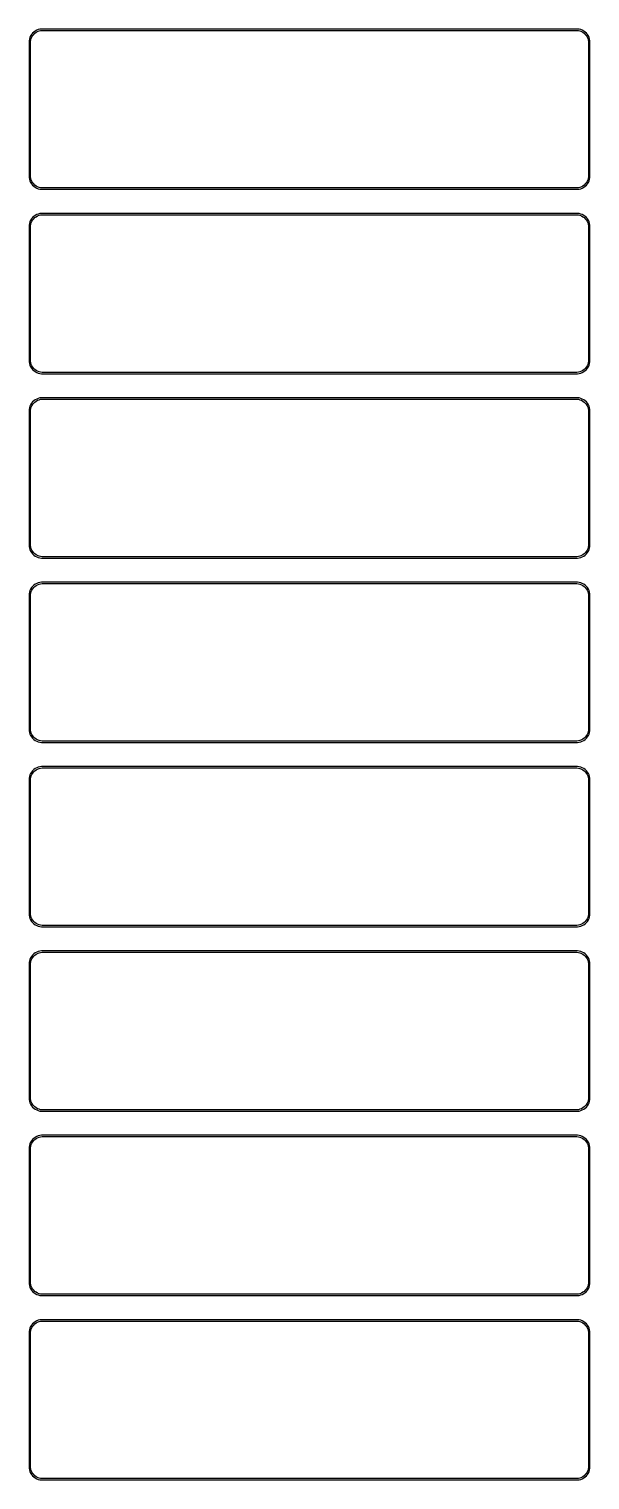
# Model space of a CAD drawing. Header units: metres. Extents: x -105 to 105, y 1005 to 2031.
# Drawn here: x -105 to 105, y 1488 to 2031 of the extents above; entities that cross this region are included whole.
import ezdxf

# ---------------------------------------------------------------- set-up
doc = ezdxf.new("R2010")
doc.units = ezdxf.units.M

msp = doc.modelspace()

# ---------------------------------------------------------------- linework, layer by layer
for p, q in [((-101.545, 2030.76), (-102.129, 2030.52)), ((-100.937, 2030.91), (-101.545, 2030.76)), ((-100.314, 2030.99), (-100.937, 2030.91)), ((100.314, 2030.99), (-100.314, 2030.99)), ((100.937, 2030.91), (100.314, 2030.99)), ((101.545, 2030.76), (100.937, 2030.91)), ((102.129, 2030.52), (101.545, 2030.76)), ((-104.961, 2026.63), (-105, 2026)), ((-105, 2026), (-105, 1976)), ((-104.843, 2027.24), (-104.961, 2026.63)), ((-104.649, 2027.84), (-104.843, 2027.24)), ((-104.382, 2028.41), (-104.649, 2027.84)), ((-104.5, 2025.75), (-104.463, 2026.35)), ((-104.5, 1976.25), (-104.5, 2025.75)), ((-104.463, 2026.35), (-104.351, 2026.93)), ((-104.045, 2028.94), (-104.382, 2028.41)), ((-104.351, 2026.93), (-104.166, 2027.5)), ((-104.166, 2027.5), (-103.912, 2028.04)), ((-103.645, 2029.42), (-104.045, 2028.94)), ((-103.912, 2028.04), (-103.593, 2028.54)), ((-103.187, 2029.85), (-103.645, 2029.42)), ((-103.593, 2028.54), (-103.213, 2029)), ((-103.213, 2029), (-102.778, 2029.41)), ((-102.679, 2030.22), (-103.187, 2029.85)), ((-102.778, 2029.41), (-102.295, 2029.76)), ((-102.129, 2030.52), (-102.679, 2030.22)), ((-102.295, 2029.76), (-101.772, 2030.05)), ((-101.772, 2030.05), (-101.218, 2030.27)), ((-101.218, 2030.27), (-100.64, 2030.42)), ((-100.64, 2030.42), (-100.048, 2030.49)), ((-100.048, 2030.49), (100.048, 2030.49)), ((100.048, 2030.49), (100.64, 2030.42)), ((100.64, 2030.42), (101.218, 2030.27)), ((101.218, 2030.27), (101.772, 2030.05)), ((101.772, 2030.05), (102.295, 2029.76)), ((102.679, 2030.22), (102.129, 2030.52)), ((102.295, 2029.76), (102.778, 2029.41)), ((103.187, 2029.85), (102.679, 2030.22)), ((102.778, 2029.41), (103.213, 2029)), ((103.645, 2029.42), (103.187, 2029.85)), ((103.213, 2029), (103.593, 2028.54)), ((103.593, 2028.54), (103.912, 2028.04)), ((104.045, 2028.94), (103.645, 2029.42)), ((103.912, 2028.04), (104.166, 2027.5)), ((104.382, 2028.41), (104.045, 2028.94)), ((104.166, 2027.5), (104.351, 2026.93)), ((104.351, 2026.93), (104.463, 2026.35)), ((104.649, 2027.84), (104.382, 2028.41)), ((104.463, 2026.35), (104.5, 2025.75)), ((104.5, 2025.75), (104.5, 1976.25)), ((104.843, 2027.24), (104.649, 2027.84)), ((104.961, 2026.63), (104.843, 2027.24)), ((105, 2026), (104.961, 2026.63)), ((105, 1976), (105, 2026)), ((-105, 1976), (-104.961, 1975.37)), ((-104.961, 1975.37), (-104.843, 1974.76)), ((-104.843, 1974.76), (-104.649, 1974.16)), ((-104.649, 1974.16), (-104.382, 1973.59)), ((-104.463, 1975.65), (-104.5, 1976.25)), ((-104.351, 1975.07), (-104.463, 1975.65)), ((-104.382, 1973.59), (-104.045, 1973.06)), ((-104.166, 1974.5), (-104.351, 1975.07)), ((-103.912, 1973.96), (-104.166, 1974.5)), ((-104.045, 1973.06), (-103.645, 1972.58)), ((-103.593, 1973.46), (-103.912, 1973.96)), ((-103.645, 1972.58), (-103.187, 1972.15)), ((-103.213, 1973), (-103.593, 1973.46)), ((-102.778, 1972.59), (-103.213, 1973)), ((-103.187, 1972.15), (-102.679, 1971.78)), ((-102.295, 1972.24), (-102.778, 1972.59)), ((-102.679, 1971.78), (-102.129, 1971.48)), ((-101.772, 1971.95), (-102.295, 1972.24)), ((-102.129, 1971.48), (-101.545, 1971.24)), ((-101.218, 1971.73), (-101.772, 1971.95)), ((-101.545, 1971.24), (-100.937, 1971.09)), ((-100.64, 1971.58), (-101.218, 1971.73)), ((-100.937, 1971.09), (-100.314, 1971.01)), ((-100.048, 1971.51), (-100.64, 1971.58)), ((100.048, 1971.51), (-100.048, 1971.51)), ((100.64, 1971.58), (100.048, 1971.51)), ((100.314, 1971.01), (100.937, 1971.09)), ((101.218, 1971.73), (100.64, 1971.58)), ((100.937, 1971.09), (101.545, 1971.24)), ((101.772, 1971.95), (101.218, 1971.73)), ((101.545, 1971.24), (102.129, 1971.48)), ((102.295, 1972.24), (101.772, 1971.95)), ((102.129, 1971.48), (102.679, 1971.78)), ((102.778, 1972.59), (102.295, 1972.24)), ((102.679, 1971.78), (103.187, 1972.15)), ((103.213, 1973), (102.778, 1972.59)), ((103.187, 1972.15), (103.645, 1972.58)), ((103.593, 1973.46), (103.213, 1973)), ((103.912, 1973.96), (103.593, 1973.46)), ((103.645, 1972.58), (104.045, 1973.06)), ((104.166, 1974.5), (103.912, 1973.96)), ((104.045, 1973.06), (104.382, 1973.59)), ((104.351, 1975.07), (104.166, 1974.5)), ((104.463, 1975.65), (104.351, 1975.07)), ((104.382, 1973.59), (104.649, 1974.16)), ((104.5, 1976.25), (104.463, 1975.65)), ((104.649, 1974.16), (104.843, 1974.76)), ((104.843, 1974.76), (104.961, 1975.37)), ((104.961, 1975.37), (105, 1976)), ((-100.314, 1971.01), (100.314, 1971.01)), ((-103.645, 1960.42), (-104.045, 1959.94)), ((-103.187, 1960.85), (-103.645, 1960.42)), ((-103.213, 1960), (-102.778, 1960.41)), ((-102.679, 1961.22), (-103.187, 1960.85)), ((-102.778, 1960.41), (-102.295, 1960.76)), ((-102.129, 1961.52), (-102.679, 1961.22)), ((-102.295, 1960.76), (-101.772, 1961.05)), ((-101.545, 1961.76), (-102.129, 1961.52)), ((-101.772, 1961.05), (-101.218, 1961.27)), ((-100.937, 1961.91), (-101.545, 1961.76)), ((-101.218, 1961.27), (-100.64, 1961.42)), ((-100.314, 1961.99), (-100.937, 1961.91)), ((-100.64, 1961.42), (-100.048, 1961.49)), ((100.314, 1961.99), (-100.314, 1961.99)), ((-100.048, 1961.49), (100.048, 1961.49)), ((100.048, 1961.49), (100.64, 1961.42)), ((100.937, 1961.91), (100.314, 1961.99)), ((100.64, 1961.42), (101.218, 1961.27)), ((101.545, 1961.76), (100.937, 1961.91)), ((101.218, 1961.27), (101.772, 1961.05)), ((102.129, 1961.52), (101.545, 1961.76)), ((101.772, 1961.05), (102.295, 1960.76)), ((102.679, 1961.22), (102.129, 1961.52)), ((102.295, 1960.76), (102.778, 1960.41)), ((103.187, 1960.85), (102.679, 1961.22)), ((102.778, 1960.41), (103.213, 1960)), ((103.645, 1960.42), (103.187, 1960.85)), ((104.045, 1959.94), (103.645, 1960.42)), ((-104.961, 1957.63), (-105, 1957)), ((-105, 1957), (-105, 1907)), ((-104.843, 1958.24), (-104.961, 1957.63)), ((-104.649, 1958.84), (-104.843, 1958.24)), ((-104.382, 1959.41), (-104.649, 1958.84)), ((-104.5, 1956.75), (-104.463, 1957.35)), ((-104.5, 1907.25), (-104.5, 1956.75)), ((-104.463, 1957.35), (-104.351, 1957.93)), ((-104.045, 1959.94), (-104.382, 1959.41)), ((-104.351, 1957.93), (-104.166, 1958.5)), ((-104.166, 1958.5), (-103.912, 1959.04)), ((-103.912, 1959.04), (-103.593, 1959.54)), ((-103.593, 1959.54), (-103.213, 1960)), ((103.213, 1960), (103.593, 1959.54)), ((103.593, 1959.54), (103.912, 1959.04)), ((103.912, 1959.04), (104.166, 1958.5)), ((104.382, 1959.41), (104.045, 1959.94)), ((104.166, 1958.5), (104.351, 1957.93)), ((104.351, 1957.93), (104.463, 1957.35)), ((104.649, 1958.84), (104.382, 1959.41)), ((104.463, 1957.35), (104.5, 1956.75)), ((104.5, 1956.75), (104.5, 1907.25)), ((104.843, 1958.24), (104.649, 1958.84)), ((104.961, 1957.63), (104.843, 1958.24)), ((105, 1957), (104.961, 1957.63)), ((105, 1907), (105, 1957)), ((-105, 1907), (-104.961, 1906.37)), ((-104.961, 1906.37), (-104.843, 1905.76)), ((-104.463, 1906.65), (-104.5, 1907.25)), ((-104.351, 1906.07), (-104.463, 1906.65)), ((-104.166, 1905.5), (-104.351, 1906.07)), ((104.351, 1906.07), (104.166, 1905.5)), ((104.463, 1906.65), (104.351, 1906.07)), ((104.5, 1907.25), (104.463, 1906.65)), ((104.843, 1905.76), (104.961, 1906.37)), ((104.961, 1906.37), (105, 1907)), ((-104.843, 1905.76), (-104.649, 1905.16)), ((-104.649, 1905.16), (-104.382, 1904.59)), ((-104.382, 1904.59), (-104.045, 1904.06)), ((-103.912, 1904.96), (-104.166, 1905.5)), ((-104.045, 1904.06), (-103.645, 1903.58)), ((-103.593, 1904.46), (-103.912, 1904.96)), ((-103.645, 1903.58), (-103.187, 1903.15)), ((-103.213, 1904), (-103.593, 1904.46)), ((-102.778, 1903.59), (-103.213, 1904)), ((-103.187, 1903.15), (-102.679, 1902.78)), ((-102.295, 1903.24), (-102.778, 1903.59)), ((-102.679, 1902.78), (-102.129, 1902.48)), ((-101.772, 1902.95), (-102.295, 1903.24)), ((-102.129, 1902.48), (-101.545, 1902.24)), ((-101.218, 1902.73), (-101.772, 1902.95)), ((-101.545, 1902.24), (-100.937, 1902.09)), ((-100.64, 1902.58), (-101.218, 1902.73)), ((-100.937, 1902.09), (-100.314, 1902.01)), ((-100.048, 1902.51), (-100.64, 1902.58)), ((-100.314, 1902.01), (100.314, 1902.01)), ((100.048, 1902.51), (-100.048, 1902.51)), ((100.64, 1902.58), (100.048, 1902.51)), ((100.314, 1902.01), (100.937, 1902.09)), ((101.218, 1902.73), (100.64, 1902.58)), ((100.937, 1902.09), (101.545, 1902.24)), ((101.772, 1902.95), (101.218, 1902.73)), ((101.545, 1902.24), (102.129, 1902.48)), ((102.295, 1903.24), (101.772, 1902.95)), ((102.129, 1902.48), (102.679, 1902.78)), ((102.778, 1903.59), (102.295, 1903.24)), ((102.679, 1902.78), (103.187, 1903.15)), ((103.213, 1904), (102.778, 1903.59)), ((103.187, 1903.15), (103.645, 1903.58)), ((103.593, 1904.46), (103.213, 1904)), ((103.912, 1904.96), (103.593, 1904.46)), ((103.645, 1903.58), (104.045, 1904.06)), ((104.166, 1905.5), (103.912, 1904.96)), ((104.045, 1904.06), (104.382, 1904.59)), ((104.382, 1904.59), (104.649, 1905.16)), ((104.649, 1905.16), (104.843, 1905.76)), ((-104.649, 1889.84), (-104.843, 1889.24)), ((-104.382, 1890.41), (-104.649, 1889.84)), ((-104.045, 1890.94), (-104.382, 1890.41)), ((-104.166, 1889.5), (-103.912, 1890.04)), ((-103.645, 1891.42), (-104.045, 1890.94)), ((-103.912, 1890.04), (-103.593, 1890.54)), ((-103.187, 1891.85), (-103.645, 1891.42)), ((-103.593, 1890.54), (-103.213, 1891)), ((-103.213, 1891), (-102.778, 1891.41)), ((-102.679, 1892.22), (-103.187, 1891.85)), ((-102.778, 1891.41), (-102.295, 1891.76)), ((-102.129, 1892.52), (-102.679, 1892.22)), ((-102.295, 1891.76), (-101.772, 1892.05)), ((-101.545, 1892.76), (-102.129, 1892.52)), ((-101.772, 1892.05), (-101.218, 1892.27)), ((-100.937, 1892.91), (-101.545, 1892.76)), ((-101.218, 1892.27), (-100.64, 1892.42)), ((-100.314, 1892.99), (-100.937, 1892.91)), ((-100.64, 1892.42), (-100.048, 1892.49)), ((100.314, 1892.99), (-100.314, 1892.99)), ((-100.048, 1892.49), (100.048, 1892.49)), ((100.048, 1892.49), (100.64, 1892.42)), ((100.937, 1892.91), (100.314, 1892.99)), ((100.64, 1892.42), (101.218, 1892.27)), ((101.545, 1892.76), (100.937, 1892.91)), ((101.218, 1892.27), (101.772, 1892.05)), ((102.129, 1892.52), (101.545, 1892.76)), ((101.772, 1892.05), (102.295, 1891.76)), ((102.679, 1892.22), (102.129, 1892.52)), ((102.295, 1891.76), (102.778, 1891.41)), ((103.187, 1891.85), (102.679, 1892.22)), ((102.778, 1891.41), (103.213, 1891)), ((103.645, 1891.42), (103.187, 1891.85)), ((103.213, 1891), (103.593, 1890.54)), ((103.593, 1890.54), (103.912, 1890.04)), ((104.045, 1890.94), (103.645, 1891.42)), ((103.912, 1890.04), (104.166, 1889.5)), ((104.382, 1890.41), (104.045, 1890.94)), ((104.649, 1889.84), (104.382, 1890.41)), ((104.843, 1889.24), (104.649, 1889.84)), ((-104.961, 1888.63), (-105, 1888)), ((-105, 1888), (-105, 1838)), ((-104.843, 1889.24), (-104.961, 1888.63)), ((-104.5, 1887.75), (-104.463, 1888.35)), ((-104.5, 1838.25), (-104.5, 1887.75)), ((-104.463, 1888.35), (-104.351, 1888.93)), ((-104.351, 1888.93), (-104.166, 1889.5)), ((104.166, 1889.5), (104.351, 1888.93)), ((104.351, 1888.93), (104.463, 1888.35)), ((104.463, 1888.35), (104.5, 1887.75)), ((104.5, 1887.75), (104.5, 1838.25)), ((104.961, 1888.63), (104.843, 1889.24)), ((105, 1888), (104.961, 1888.63)), ((105, 1838), (105, 1888)), ((-105, 1838), (-104.961, 1837.37)), ((-104.961, 1837.37), (-104.843, 1836.76)), ((-104.843, 1836.76), (-104.649, 1836.16)), ((-104.649, 1836.16), (-104.382, 1835.59)), ((-104.463, 1837.65), (-104.5, 1838.25)), ((-104.351, 1837.07), (-104.463, 1837.65)), ((-104.382, 1835.59), (-104.045, 1835.06)), ((-104.166, 1836.5), (-104.351, 1837.07)), ((-103.912, 1835.96), (-104.166, 1836.5)), ((-103.593, 1835.46), (-103.912, 1835.96)), ((-103.213, 1835), (-103.593, 1835.46)), ((103.593, 1835.46), (103.213, 1835)), ((103.912, 1835.96), (103.593, 1835.46)), ((104.166, 1836.5), (103.912, 1835.96)), ((104.045, 1835.06), (104.382, 1835.59)), ((104.351, 1837.07), (104.166, 1836.5)), ((104.463, 1837.65), (104.351, 1837.07)), ((104.382, 1835.59), (104.649, 1836.16)), ((104.5, 1838.25), (104.463, 1837.65)), ((104.649, 1836.16), (104.843, 1836.76)), ((104.843, 1836.76), (104.961, 1837.37)), ((104.961, 1837.37), (105, 1838)), ((-104.045, 1835.06), (-103.645, 1834.58)), ((-103.645, 1834.58), (-103.187, 1834.15)), ((-102.778, 1834.59), (-103.213, 1835)), ((-103.187, 1834.15), (-102.679, 1833.78)), ((-102.295, 1834.24), (-102.778, 1834.59)), ((-102.679, 1833.78), (-102.129, 1833.48)), ((-101.772, 1833.95), (-102.295, 1834.24)), ((-102.129, 1833.48), (-101.545, 1833.24)), ((-101.218, 1833.73), (-101.772, 1833.95)), ((-101.545, 1833.24), (-100.937, 1833.09)), ((-100.64, 1833.58), (-101.218, 1833.73)), ((-100.937, 1833.09), (-100.314, 1833.01)), ((-100.048, 1833.51), (-100.64, 1833.58)), ((-100.314, 1833.01), (100.314, 1833.01)), ((100.048, 1833.51), (-100.048, 1833.51)), ((100.64, 1833.58), (100.048, 1833.51)), ((100.314, 1833.01), (100.937, 1833.09)), ((101.218, 1833.73), (100.64, 1833.58)), ((100.937, 1833.09), (101.545, 1833.24)), ((101.772, 1833.95), (101.218, 1833.73)), ((101.545, 1833.24), (102.129, 1833.48)), ((102.295, 1834.24), (101.772, 1833.95)), ((102.129, 1833.48), (102.679, 1833.78)), ((102.778, 1834.59), (102.295, 1834.24)), ((102.679, 1833.78), (103.187, 1834.15)), ((103.213, 1835), (102.778, 1834.59)), ((103.187, 1834.15), (103.645, 1834.58)), ((103.645, 1834.58), (104.045, 1835.06)), ((-104.961, 1819.63), (-105, 1819)), ((-105, 1819), (-105, 1769)), ((-104.843, 1820.24), (-104.961, 1819.63)), ((-104.649, 1820.84), (-104.843, 1820.24)), ((-104.382, 1821.41), (-104.649, 1820.84)), ((-104.5, 1818.75), (-104.463, 1819.35)), ((-104.463, 1819.35), (-104.351, 1819.93)), ((-104.045, 1821.94), (-104.382, 1821.41)), ((-104.351, 1819.93), (-104.166, 1820.5)), ((-104.166, 1820.5), (-103.912, 1821.04)), ((-103.645, 1822.42), (-104.045, 1821.94)), ((-103.912, 1821.04), (-103.593, 1821.54)), ((-103.187, 1822.85), (-103.645, 1822.42)), ((-103.593, 1821.54), (-103.213, 1822)), ((-103.213, 1822), (-102.778, 1822.41)), ((-102.679, 1823.22), (-103.187, 1822.85)), ((-102.778, 1822.41), (-102.295, 1822.76)), ((-102.129, 1823.52), (-102.679, 1823.22)), ((-102.295, 1822.76), (-101.772, 1823.05)), ((-101.545, 1823.76), (-102.129, 1823.52)), ((-101.772, 1823.05), (-101.218, 1823.27)), ((-100.937, 1823.91), (-101.545, 1823.76)), ((-101.218, 1823.27), (-100.64, 1823.42)), ((-100.314, 1823.99), (-100.937, 1823.91)), ((-100.64, 1823.42), (-100.048, 1823.49)), ((100.314, 1823.99), (-100.314, 1823.99)), ((-100.048, 1823.49), (100.048, 1823.49)), ((100.048, 1823.49), (100.64, 1823.42)), ((100.937, 1823.91), (100.314, 1823.99)), ((100.64, 1823.42), (101.218, 1823.27)), ((101.545, 1823.76), (100.937, 1823.91)), ((101.218, 1823.27), (101.772, 1823.05)), ((102.129, 1823.52), (101.545, 1823.76)), ((101.772, 1823.05), (102.295, 1822.76)), ((102.679, 1823.22), (102.129, 1823.52)), ((102.295, 1822.76), (102.778, 1822.41)), ((103.187, 1822.85), (102.679, 1823.22)), ((102.778, 1822.41), (103.213, 1822)), ((103.645, 1822.42), (103.187, 1822.85)), ((103.213, 1822), (103.593, 1821.54)), ((103.593, 1821.54), (103.912, 1821.04)), ((104.045, 1821.94), (103.645, 1822.42)), ((103.912, 1821.04), (104.166, 1820.5)), ((104.382, 1821.41), (104.045, 1821.94)), ((104.166, 1820.5), (104.351, 1819.93)), ((104.351, 1819.93), (104.463, 1819.35)), ((104.649, 1820.84), (104.382, 1821.41)), ((104.463, 1819.35), (104.5, 1818.75)), ((104.843, 1820.24), (104.649, 1820.84)), ((104.961, 1819.63), (104.843, 1820.24)), ((105, 1819), (104.961, 1819.63)), ((105, 1769), (105, 1819)), ((-104.5, 1769.25), (-104.5, 1818.75)), ((104.5, 1818.75), (104.5, 1769.25)), ((-105, 1769), (-104.961, 1768.37)), ((-104.961, 1768.37), (-104.843, 1767.76)), ((-104.843, 1767.76), (-104.649, 1767.16)), ((-104.649, 1767.16), (-104.382, 1766.59)), ((-104.463, 1768.65), (-104.5, 1769.25)), ((-104.351, 1768.07), (-104.463, 1768.65)), ((-104.382, 1766.59), (-104.045, 1766.06)), ((-104.166, 1767.5), (-104.351, 1768.07)), ((-103.912, 1766.96), (-104.166, 1767.5)), ((-104.045, 1766.06), (-103.645, 1765.58)), ((-103.593, 1766.46), (-103.912, 1766.96)), ((-103.645, 1765.58), (-103.187, 1765.15)), ((-103.213, 1766), (-103.593, 1766.46)), ((-102.778, 1765.59), (-103.213, 1766)), ((-103.187, 1765.15), (-102.679, 1764.78)), ((-102.295, 1765.24), (-102.778, 1765.59)), ((-102.679, 1764.78), (-102.129, 1764.48)), ((-101.772, 1764.95), (-102.295, 1765.24)), ((-101.218, 1764.73), (-101.772, 1764.95)), ((-100.64, 1764.58), (-101.218, 1764.73)), ((101.218, 1764.73), (100.64, 1764.58)), ((101.772, 1764.95), (101.218, 1764.73)), ((102.295, 1765.24), (101.772, 1764.95)), ((102.129, 1764.48), (102.679, 1764.78)), ((102.778, 1765.59), (102.295, 1765.24)), ((102.679, 1764.78), (103.187, 1765.15)), ((103.213, 1766), (102.778, 1765.59)), ((103.187, 1765.15), (103.645, 1765.58)), ((103.593, 1766.46), (103.213, 1766)), ((103.912, 1766.96), (103.593, 1766.46)), ((103.645, 1765.58), (104.045, 1766.06)), ((104.166, 1767.5), (103.912, 1766.96)), ((104.045, 1766.06), (104.382, 1766.59)), ((104.351, 1768.07), (104.166, 1767.5)), ((104.463, 1768.65), (104.351, 1768.07)), ((104.382, 1766.59), (104.649, 1767.16)), ((104.5, 1769.25), (104.463, 1768.65)), ((104.649, 1767.16), (104.843, 1767.76)), ((104.843, 1767.76), (104.961, 1768.37)), ((104.961, 1768.37), (105, 1769)), ((-102.129, 1764.48), (-101.545, 1764.24)), ((-101.545, 1764.24), (-100.937, 1764.09)), ((-100.937, 1764.09), (-100.314, 1764.01)), ((-100.048, 1764.51), (-100.64, 1764.58)), ((-100.314, 1764.01), (100.314, 1764.01)), ((100.048, 1764.51), (-100.048, 1764.51)), ((100.64, 1764.58), (100.048, 1764.51)), ((100.314, 1764.01), (100.937, 1764.09)), ((100.937, 1764.09), (101.545, 1764.24)), ((101.545, 1764.24), (102.129, 1764.48)), ((-103.187, 1753.85), (-103.645, 1753.42)), ((-102.679, 1754.22), (-103.187, 1753.85)), ((-102.129, 1754.52), (-102.679, 1754.22)), ((-102.295, 1753.76), (-101.772, 1754.05)), ((-101.545, 1754.76), (-102.129, 1754.52)), ((-101.772, 1754.05), (-101.218, 1754.27)), ((-100.937, 1754.91), (-101.545, 1754.76)), ((-101.218, 1754.27), (-100.64, 1754.42)), ((-100.314, 1754.99), (-100.937, 1754.91)), ((-100.64, 1754.42), (-100.048, 1754.49)), ((100.314, 1754.99), (-100.314, 1754.99)), ((-100.048, 1754.49), (100.048, 1754.49)), ((100.048, 1754.49), (100.64, 1754.42)), ((100.937, 1754.91), (100.314, 1754.99)), ((100.64, 1754.42), (101.218, 1754.27)), ((101.545, 1754.76), (100.937, 1754.91)), ((101.218, 1754.27), (101.772, 1754.05)), ((102.129, 1754.52), (101.545, 1754.76)), ((101.772, 1754.05), (102.295, 1753.76)), ((102.679, 1754.22), (102.129, 1754.52)), ((103.187, 1753.85), (102.679, 1754.22)), ((103.645, 1753.42), (103.187, 1753.85)), ((-104.961, 1750.63), (-105, 1750)), ((-105, 1750), (-105, 1700)), ((-104.843, 1751.24), (-104.961, 1750.63)), ((-104.649, 1751.84), (-104.843, 1751.24)), ((-104.382, 1752.41), (-104.649, 1751.84)), ((-104.5, 1749.75), (-104.463, 1750.35)), ((-104.5, 1700.25), (-104.5, 1749.75)), ((-104.463, 1750.35), (-104.351, 1750.93)), ((-104.045, 1752.94), (-104.382, 1752.41)), ((-104.351, 1750.93), (-104.166, 1751.5)), ((-104.166, 1751.5), (-103.912, 1752.04)), ((-103.645, 1753.42), (-104.045, 1752.94)), ((-103.912, 1752.04), (-103.593, 1752.54)), ((-103.593, 1752.54), (-103.213, 1753)), ((-103.213, 1753), (-102.778, 1753.41)), ((-102.778, 1753.41), (-102.295, 1753.76)), ((102.295, 1753.76), (102.778, 1753.41)), ((102.778, 1753.41), (103.213, 1753)), ((103.213, 1753), (103.593, 1752.54)), ((103.593, 1752.54), (103.912, 1752.04)), ((104.045, 1752.94), (103.645, 1753.42)), ((103.912, 1752.04), (104.166, 1751.5)), ((104.382, 1752.41), (104.045, 1752.94)), ((104.166, 1751.5), (104.351, 1750.93)), ((104.351, 1750.93), (104.463, 1750.35)), ((104.649, 1751.84), (104.382, 1752.41)), ((104.463, 1750.35), (104.5, 1749.75)), ((104.5, 1749.75), (104.5, 1700.25)), ((104.843, 1751.24), (104.649, 1751.84)), ((104.961, 1750.63), (104.843, 1751.24)), ((105, 1750), (104.961, 1750.63)), ((105, 1700), (105, 1750)), ((-105, 1700), (-104.961, 1699.37)), ((-104.463, 1699.65), (-104.5, 1700.25)), ((-104.351, 1699.07), (-104.463, 1699.65)), ((104.463, 1699.65), (104.351, 1699.07)), ((104.5, 1700.25), (104.463, 1699.65)), ((104.961, 1699.37), (105, 1700)), ((-104.961, 1699.37), (-104.843, 1698.76)), ((-104.843, 1698.76), (-104.649, 1698.16)), ((-104.649, 1698.16), (-104.382, 1697.59)), ((-104.382, 1697.59), (-104.045, 1697.06)), ((-104.166, 1698.5), (-104.351, 1699.07)), ((-103.912, 1697.96), (-104.166, 1698.5)), ((-104.045, 1697.06), (-103.645, 1696.58)), ((-103.593, 1697.46), (-103.912, 1697.96)), ((-103.645, 1696.58), (-103.187, 1696.15)), ((-103.213, 1697), (-103.593, 1697.46)), ((-102.778, 1696.59), (-103.213, 1697)), ((-103.187, 1696.15), (-102.679, 1695.78)), ((-102.295, 1696.24), (-102.778, 1696.59)), ((-102.679, 1695.78), (-102.129, 1695.48)), ((-101.772, 1695.95), (-102.295, 1696.24)), ((-102.129, 1695.48), (-101.545, 1695.24)), ((-101.218, 1695.73), (-101.772, 1695.95)), ((-101.545, 1695.24), (-100.937, 1695.09)), ((-100.64, 1695.58), (-101.218, 1695.73)), ((-100.937, 1695.09), (-100.314, 1695.01)), ((-100.048, 1695.51), (-100.64, 1695.58)), ((-100.314, 1695.01), (100.314, 1695.01)), ((100.048, 1695.51), (-100.048, 1695.51)), ((100.64, 1695.58), (100.048, 1695.51)), ((100.314, 1695.01), (100.937, 1695.09)), ((101.218, 1695.73), (100.64, 1695.58)), ((100.937, 1695.09), (101.545, 1695.24)), ((101.772, 1695.95), (101.218, 1695.73)), ((101.545, 1695.24), (102.129, 1695.48)), ((102.295, 1696.24), (101.772, 1695.95)), ((102.129, 1695.48), (102.679, 1695.78)), ((102.778, 1696.59), (102.295, 1696.24)), ((102.679, 1695.78), (103.187, 1696.15)), ((103.213, 1697), (102.778, 1696.59)), ((103.187, 1696.15), (103.645, 1696.58)), ((103.593, 1697.46), (103.213, 1697)), ((103.912, 1697.96), (103.593, 1697.46)), ((103.645, 1696.58), (104.045, 1697.06)), ((104.166, 1698.5), (103.912, 1697.96)), ((104.045, 1697.06), (104.382, 1697.59)), ((104.351, 1699.07), (104.166, 1698.5)), ((104.382, 1697.59), (104.649, 1698.16)), ((104.649, 1698.16), (104.843, 1698.76)), ((104.843, 1698.76), (104.961, 1699.37)), ((-104.382, 1683.41), (-104.649, 1682.84)), ((-104.045, 1683.94), (-104.382, 1683.41)), ((-103.645, 1684.42), (-104.045, 1683.94)), ((-103.912, 1683.04), (-103.593, 1683.54)), ((-103.187, 1684.85), (-103.645, 1684.42)), ((-103.593, 1683.54), (-103.213, 1684)), ((-103.213, 1684), (-102.778, 1684.41)), ((-102.679, 1685.22), (-103.187, 1684.85)), ((-102.778, 1684.41), (-102.295, 1684.76)), ((-102.129, 1685.52), (-102.679, 1685.22)), ((-102.295, 1684.76), (-101.772, 1685.05)), ((-101.545, 1685.76), (-102.129, 1685.52)), ((-101.772, 1685.05), (-101.218, 1685.27)), ((-100.937, 1685.91), (-101.545, 1685.76)), ((-101.218, 1685.27), (-100.64, 1685.42)), ((-100.314, 1685.99), (-100.937, 1685.91)), ((-100.64, 1685.42), (-100.048, 1685.49)), ((100.314, 1685.99), (-100.314, 1685.99)), ((-100.048, 1685.49), (100.048, 1685.49)), ((100.048, 1685.49), (100.64, 1685.42)), ((100.937, 1685.91), (100.314, 1685.99)), ((100.64, 1685.42), (101.218, 1685.27)), ((101.545, 1685.76), (100.937, 1685.91)), ((101.218, 1685.27), (101.772, 1685.05)), ((102.129, 1685.52), (101.545, 1685.76)), ((101.772, 1685.05), (102.295, 1684.76)), ((102.679, 1685.22), (102.129, 1685.52)), ((102.295, 1684.76), (102.778, 1684.41)), ((103.187, 1684.85), (102.679, 1685.22)), ((102.778, 1684.41), (103.213, 1684)), ((103.645, 1684.42), (103.187, 1684.85)), ((103.213, 1684), (103.593, 1683.54)), ((103.593, 1683.54), (103.912, 1683.04)), ((104.045, 1683.94), (103.645, 1684.42)), ((104.382, 1683.41), (104.045, 1683.94)), ((104.649, 1682.84), (104.382, 1683.41)), ((-104.961, 1681.63), (-105, 1681)), ((-105, 1681), (-105, 1631)), ((-104.843, 1682.24), (-104.961, 1681.63)), ((-104.649, 1682.84), (-104.843, 1682.24)), ((-104.5, 1680.75), (-104.463, 1681.35)), ((-104.5, 1631.25), (-104.5, 1680.75)), ((-104.463, 1681.35), (-104.351, 1681.93)), ((-104.351, 1681.93), (-104.166, 1682.5)), ((-104.166, 1682.5), (-103.912, 1683.04)), ((103.912, 1683.04), (104.166, 1682.5)), ((104.166, 1682.5), (104.351, 1681.93)), ((104.351, 1681.93), (104.463, 1681.35)), ((104.463, 1681.35), (104.5, 1680.75)), ((104.5, 1680.75), (104.5, 1631.25)), ((104.843, 1682.24), (104.649, 1682.84)), ((104.961, 1681.63), (104.843, 1682.24)), ((105, 1681), (104.961, 1681.63)), ((105, 1631), (105, 1681)), ((-105, 1631), (-104.961, 1630.37)), ((-104.961, 1630.37), (-104.843, 1629.76)), ((-104.843, 1629.76), (-104.649, 1629.16)), ((-104.649, 1629.16), (-104.382, 1628.59)), ((-104.463, 1630.65), (-104.5, 1631.25)), ((-104.351, 1630.07), (-104.463, 1630.65)), ((-104.166, 1629.5), (-104.351, 1630.07)), ((-103.912, 1628.96), (-104.166, 1629.5)), ((-103.593, 1628.46), (-103.912, 1628.96)), ((103.912, 1628.96), (103.593, 1628.46)), ((104.166, 1629.5), (103.912, 1628.96)), ((104.351, 1630.07), (104.166, 1629.5)), ((104.463, 1630.65), (104.351, 1630.07)), ((104.382, 1628.59), (104.649, 1629.16)), ((104.5, 1631.25), (104.463, 1630.65)), ((104.649, 1629.16), (104.843, 1629.76)), ((104.843, 1629.76), (104.961, 1630.37)), ((104.961, 1630.37), (105, 1631)), ((-104.382, 1628.59), (-104.045, 1628.06)), ((-104.045, 1628.06), (-103.645, 1627.58)), ((-103.645, 1627.58), (-103.187, 1627.15)), ((-103.213, 1628), (-103.593, 1628.46)), ((-102.778, 1627.59), (-103.213, 1628)), ((-103.187, 1627.15), (-102.679, 1626.78)), ((-102.295, 1627.24), (-102.778, 1627.59)), ((-102.679, 1626.78), (-102.129, 1626.48)), ((-101.772, 1626.95), (-102.295, 1627.24)), ((-102.129, 1626.48), (-101.545, 1626.24)), ((-101.218, 1626.73), (-101.772, 1626.95)), ((-101.545, 1626.24), (-100.937, 1626.09)), ((-100.64, 1626.58), (-101.218, 1626.73)), ((-100.937, 1626.09), (-100.314, 1626.01)), ((-100.048, 1626.51), (-100.64, 1626.58)), ((-100.314, 1626.01), (100.314, 1626.01)), ((100.048, 1626.51), (-100.048, 1626.51)), ((100.64, 1626.58), (100.048, 1626.51)), ((100.314, 1626.01), (100.937, 1626.09)), ((101.218, 1626.73), (100.64, 1626.58)), ((100.937, 1626.09), (101.545, 1626.24)), ((101.772, 1626.95), (101.218, 1626.73)), ((101.545, 1626.24), (102.129, 1626.48)), ((102.295, 1627.24), (101.772, 1626.95)), ((102.129, 1626.48), (102.679, 1626.78)), ((102.778, 1627.59), (102.295, 1627.24)), ((102.679, 1626.78), (103.187, 1627.15)), ((103.213, 1628), (102.778, 1627.59)), ((103.187, 1627.15), (103.645, 1627.58)), ((103.593, 1628.46), (103.213, 1628)), ((103.645, 1627.58), (104.045, 1628.06)), ((104.045, 1628.06), (104.382, 1628.59)), ((-104.843, 1613.24), (-104.961, 1612.63)), ((-104.649, 1613.84), (-104.843, 1613.24)), ((-104.382, 1614.41), (-104.649, 1613.84)), ((-104.463, 1612.35), (-104.351, 1612.93)), ((-104.045, 1614.94), (-104.382, 1614.41)), ((-104.351, 1612.93), (-104.166, 1613.5)), ((-104.166, 1613.5), (-103.912, 1614.04)), ((-103.645, 1615.42), (-104.045, 1614.94)), ((-103.912, 1614.04), (-103.593, 1614.54)), ((-103.187, 1615.85), (-103.645, 1615.42)), ((-103.593, 1614.54), (-103.213, 1615)), ((-103.213, 1615), (-102.778, 1615.41)), ((-102.679, 1616.22), (-103.187, 1615.85)), ((-102.778, 1615.41), (-102.295, 1615.76)), ((-102.129, 1616.52), (-102.679, 1616.22)), ((-102.295, 1615.76), (-101.772, 1616.05)), ((-101.545, 1616.76), (-102.129, 1616.52)), ((-101.772, 1616.05), (-101.218, 1616.27)), ((-100.937, 1616.91), (-101.545, 1616.76)), ((-101.218, 1616.27), (-100.64, 1616.42)), ((-100.314, 1616.99), (-100.937, 1616.91)), ((-100.64, 1616.42), (-100.048, 1616.49)), ((100.314, 1616.99), (-100.314, 1616.99)), ((-100.048, 1616.49), (100.048, 1616.49)), ((100.048, 1616.49), (100.64, 1616.42)), ((100.937, 1616.91), (100.314, 1616.99)), ((100.64, 1616.42), (101.218, 1616.27)), ((101.545, 1616.76), (100.937, 1616.91)), ((101.218, 1616.27), (101.772, 1616.05)), ((102.129, 1616.52), (101.545, 1616.76)), ((101.772, 1616.05), (102.295, 1615.76)), ((102.679, 1616.22), (102.129, 1616.52)), ((102.295, 1615.76), (102.778, 1615.41)), ((103.187, 1615.85), (102.679, 1616.22)), ((102.778, 1615.41), (103.213, 1615)), ((103.645, 1615.42), (103.187, 1615.85)), ((103.213, 1615), (103.593, 1614.54)), ((103.593, 1614.54), (103.912, 1614.04)), ((104.045, 1614.94), (103.645, 1615.42)), ((103.912, 1614.04), (104.166, 1613.5)), ((104.382, 1614.41), (104.045, 1614.94)), ((104.166, 1613.5), (104.351, 1612.93)), ((104.351, 1612.93), (104.463, 1612.35)), ((104.649, 1613.84), (104.382, 1614.41)), ((104.843, 1613.24), (104.649, 1613.84)), ((104.961, 1612.63), (104.843, 1613.24)), ((-104.961, 1612.63), (-105, 1612)), ((-105, 1612), (-105, 1562)), ((-104.5, 1611.75), (-104.463, 1612.35)), ((-104.5, 1562.25), (-104.5, 1611.75)), ((104.463, 1612.35), (104.5, 1611.75)), ((104.5, 1611.75), (104.5, 1562.25)), ((105, 1612), (104.961, 1612.63)), ((105, 1562), (105, 1612)), ((-105, 1562), (-104.961, 1561.37)), ((-104.961, 1561.37), (-104.843, 1560.76)), ((-104.843, 1560.76), (-104.649, 1560.16)), ((-104.649, 1560.16), (-104.382, 1559.59)), ((-104.463, 1561.65), (-104.5, 1562.25)), ((-104.351, 1561.07), (-104.463, 1561.65)), ((-104.382, 1559.59), (-104.045, 1559.06)), ((-104.166, 1560.5), (-104.351, 1561.07)), ((-103.912, 1559.96), (-104.166, 1560.5)), ((-104.045, 1559.06), (-103.645, 1558.58)), ((-103.593, 1559.46), (-103.912, 1559.96)), ((-103.645, 1558.58), (-103.187, 1558.15)), ((-103.213, 1559), (-103.593, 1559.46)), ((-102.778, 1558.59), (-103.213, 1559)), ((-102.295, 1558.24), (-102.778, 1558.59)), ((102.778, 1558.59), (102.295, 1558.24)), ((103.213, 1559), (102.778, 1558.59)), ((103.187, 1558.15), (103.645, 1558.58)), ((103.593, 1559.46), (103.213, 1559)), ((103.912, 1559.96), (103.593, 1559.46)), ((103.645, 1558.58), (104.045, 1559.06)), ((104.166, 1560.5), (103.912, 1559.96)), ((104.045, 1559.06), (104.382, 1559.59)), ((104.351, 1561.07), (104.166, 1560.5)), ((104.463, 1561.65), (104.351, 1561.07)), ((104.382, 1559.59), (104.649, 1560.16)), ((104.5, 1562.25), (104.463, 1561.65)), ((104.649, 1560.16), (104.843, 1560.76)), ((104.843, 1560.76), (104.961, 1561.37)), ((104.961, 1561.37), (105, 1562)), ((-103.187, 1558.15), (-102.679, 1557.78)), ((-102.679, 1557.78), (-102.129, 1557.48)), ((-101.772, 1557.95), (-102.295, 1558.24)), ((-102.129, 1557.48), (-101.545, 1557.24)), ((-101.218, 1557.73), (-101.772, 1557.95)), ((-101.545, 1557.24), (-100.937, 1557.09)), ((-100.64, 1557.58), (-101.218, 1557.73)), ((-100.937, 1557.09), (-100.314, 1557.01)), ((-100.048, 1557.51), (-100.64, 1557.58)), ((-100.314, 1557.01), (100.314, 1557.01)), ((100.048, 1557.51), (-100.048, 1557.51)), ((100.64, 1557.58), (100.048, 1557.51)), ((100.314, 1557.01), (100.937, 1557.09)), ((101.218, 1557.73), (100.64, 1557.58)), ((100.937, 1557.09), (101.545, 1557.24)), ((101.772, 1557.95), (101.218, 1557.73)), ((101.545, 1557.24), (102.129, 1557.48)), ((102.295, 1558.24), (101.772, 1557.95)), ((102.129, 1557.48), (102.679, 1557.78)), ((102.679, 1557.78), (103.187, 1558.15)), ((-102.129, 1547.52), (-102.679, 1547.22)), ((-101.545, 1547.76), (-102.129, 1547.52)), ((-100.937, 1547.91), (-101.545, 1547.76)), ((-100.314, 1547.99), (-100.937, 1547.91)), ((100.314, 1547.99), (-100.314, 1547.99)), ((100.937, 1547.91), (100.314, 1547.99)), ((101.545, 1547.76), (100.937, 1547.91)), ((102.129, 1547.52), (101.545, 1547.76)), ((102.679, 1547.22), (102.129, 1547.52)), ((-104.961, 1543.63), (-105, 1543)), ((-105, 1543), (-105, 1493)), ((-104.843, 1544.24), (-104.961, 1543.63)), ((-104.649, 1544.84), (-104.843, 1544.24)), ((-104.382, 1545.41), (-104.649, 1544.84)), ((-104.5, 1542.75), (-104.463, 1543.35)), ((-104.5, 1493.25), (-104.5, 1542.75)), ((-104.463, 1543.35), (-104.351, 1543.93)), ((-104.045, 1545.94), (-104.382, 1545.41)), ((-104.351, 1543.93), (-104.166, 1544.5)), ((-104.166, 1544.5), (-103.912, 1545.04)), ((-103.645, 1546.42), (-104.045, 1545.94)), ((-103.912, 1545.04), (-103.593, 1545.54)), ((-103.187, 1546.85), (-103.645, 1546.42)), ((-103.593, 1545.54), (-103.213, 1546)), ((-103.213, 1546), (-102.778, 1546.41)), ((-102.679, 1547.22), (-103.187, 1546.85)), ((-102.778, 1546.41), (-102.295, 1546.76)), ((-102.295, 1546.76), (-101.772, 1547.05)), ((-101.772, 1547.05), (-101.218, 1547.27)), ((-101.218, 1547.27), (-100.64, 1547.42)), ((-100.64, 1547.42), (-100.048, 1547.49)), ((-100.048, 1547.49), (100.048, 1547.49)), ((100.048, 1547.49), (100.64, 1547.42)), ((100.64, 1547.42), (101.218, 1547.27)), ((101.218, 1547.27), (101.772, 1547.05)), ((101.772, 1547.05), (102.295, 1546.76)), ((102.295, 1546.76), (102.778, 1546.41)), ((103.187, 1546.85), (102.679, 1547.22)), ((102.778, 1546.41), (103.213, 1546)), ((103.645, 1546.42), (103.187, 1546.85)), ((103.213, 1546), (103.593, 1545.54)), ((103.593, 1545.54), (103.912, 1545.04)), ((104.045, 1545.94), (103.645, 1546.42)), ((103.912, 1545.04), (104.166, 1544.5)), ((104.382, 1545.41), (104.045, 1545.94)), ((104.166, 1544.5), (104.351, 1543.93)), ((104.351, 1543.93), (104.463, 1543.35)), ((104.649, 1544.84), (104.382, 1545.41)), ((104.463, 1543.35), (104.5, 1542.75)), ((104.5, 1542.75), (104.5, 1493.25)), ((104.843, 1544.24), (104.649, 1544.84)), ((104.961, 1543.63), (104.843, 1544.24)), ((105, 1543), (104.961, 1543.63)), ((105, 1493), (105, 1543)), ((-104.463, 1492.65), (-104.5, 1493.25)), ((104.5, 1493.25), (104.463, 1492.65)), ((-105, 1493), (-104.961, 1492.37)), ((-104.961, 1492.37), (-104.843, 1491.76)), ((-104.843, 1491.76), (-104.649, 1491.16)), ((-104.649, 1491.16), (-104.382, 1490.59)), ((-104.351, 1492.07), (-104.463, 1492.65)), ((-104.382, 1490.59), (-104.045, 1490.06)), ((-104.166, 1491.5), (-104.351, 1492.07)), ((-103.912, 1490.96), (-104.166, 1491.5)), ((-104.045, 1490.06), (-103.645, 1489.58)), ((-103.593, 1490.46), (-103.912, 1490.96)), ((-103.645, 1489.58), (-103.187, 1489.15)), ((-103.213, 1490), (-103.593, 1490.46)), ((-102.778, 1489.59), (-103.213, 1490)), ((-103.187, 1489.15), (-102.679, 1488.78)), ((-102.295, 1489.24), (-102.778, 1489.59)), ((-102.679, 1488.78), (-102.129, 1488.48)), ((-101.772, 1488.95), (-102.295, 1489.24)), ((-102.129, 1488.48), (-101.545, 1488.24)), ((-101.218, 1488.73), (-101.772, 1488.95)), ((-101.545, 1488.24), (-100.937, 1488.09)), ((-100.64, 1488.58), (-101.218, 1488.73)), ((-100.937, 1488.09), (-100.314, 1488.01)), ((-100.048, 1488.51), (-100.64, 1488.58)), ((-100.314, 1488.01), (100.314, 1488.01)), ((100.048, 1488.51), (-100.048, 1488.51)), ((100.64, 1488.58), (100.048, 1488.51)), ((100.314, 1488.01), (100.937, 1488.09)), ((101.218, 1488.73), (100.64, 1488.58)), ((100.937, 1488.09), (101.545, 1488.24)), ((101.772, 1488.95), (101.218, 1488.73)), ((101.545, 1488.24), (102.129, 1488.48)), ((102.295, 1489.24), (101.772, 1488.95)), ((102.129, 1488.48), (102.679, 1488.78)), ((102.778, 1489.59), (102.295, 1489.24)), ((102.679, 1488.78), (103.187, 1489.15)), ((103.213, 1490), (102.778, 1489.59)), ((103.187, 1489.15), (103.645, 1489.58)), ((103.593, 1490.46), (103.213, 1490)), ((103.912, 1490.96), (103.593, 1490.46)), ((103.645, 1489.58), (104.045, 1490.06)), ((104.166, 1491.5), (103.912, 1490.96)), ((104.045, 1490.06), (104.382, 1490.59)), ((104.351, 1492.07), (104.166, 1491.5)), ((104.463, 1492.65), (104.351, 1492.07)), ((104.382, 1490.59), (104.649, 1491.16)), ((104.649, 1491.16), (104.843, 1491.76)), ((104.843, 1491.76), (104.961, 1492.37)), ((104.961, 1492.37), (105, 1493))]:
    msp.add_line(p, q)

doc.saveas('drawing.dxf')
